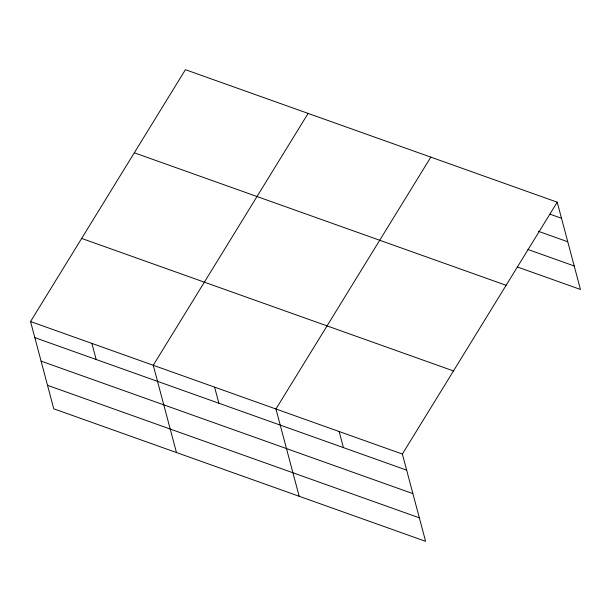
<?xml version="1.0" encoding="UTF-8"?>
<svg xmlns="http://www.w3.org/2000/svg" width="611" height="611" viewBox="0 0 611 611"><rect width="100%" height="100%" fill="white"/><g stroke="black" fill="none" stroke-linecap="round" stroke-linejoin="round"><path stroke-width="0.92" d="M557.232 202.188L402.366 454.049L425.584 541.315L53.768 408.812L30.55 321.546L185.416 69.685L557.232 202.188L580.45 289.454L517.242 266.931M308.12 113.417L153.246 365.271L176.464 452.537M430.816 157.142L275.951 408.996L299.169 496.262M549.938 214.155L561.517 218.28M538.383 231.302L567.764 241.765M527.904 249.471L574.203 265.968M134.313 152.803L506.122 285.306M81.66 238.435L453.469 370.938M30.55 321.546L402.366 454.049M34.835 337.639L406.643 470.142M41.082 361.124L412.891 493.627M47.521 385.32L419.329 517.822M339.158 431.526L343.435 447.619M214.598 387.137L218.883 403.229M91.902 343.413L96.179 359.505"/></g></svg>
